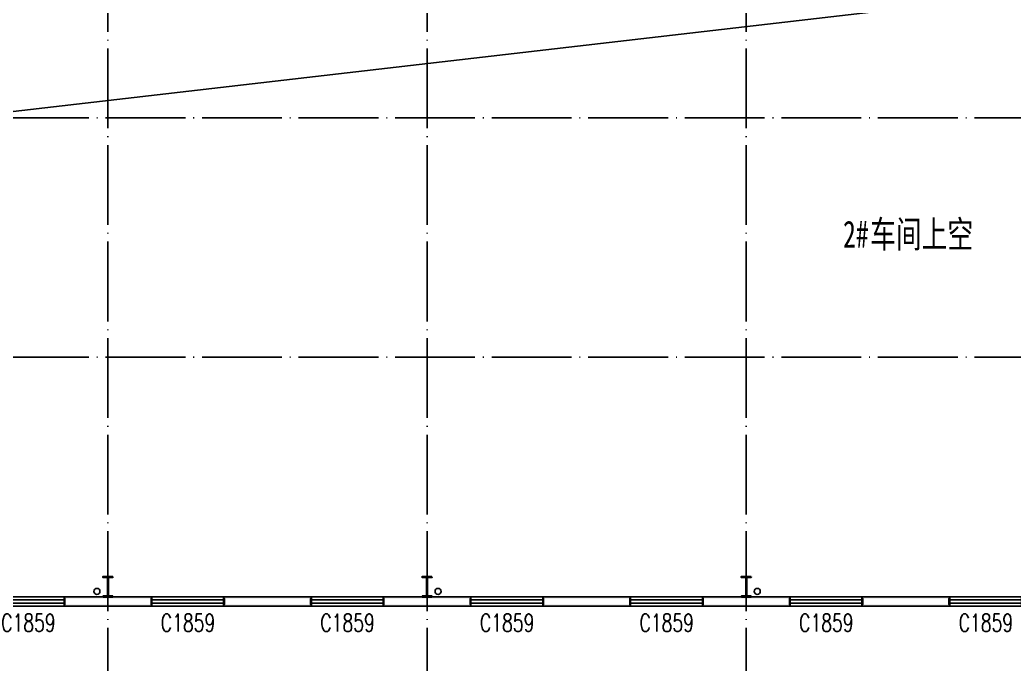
# Model space of a CAD drawing. Header units: millimetres. Extents: x 4279522 to 4437387, y 18981343 to 19528009.
# Drawn here: x 4360835 to 4385756, y 19281034 to 19297179 of the extents above; entities that cross this region are included whole.
import ezdxf

# ---------------------------------------------------------------- set-up
doc = ezdxf.new("R2010")
doc.units = ezdxf.units.MM
doc.header["$LTSCALE"] = 1000
doc.header["$MEASUREMENT"] = 0
doc.linetypes.add('DOTE', pattern=[2.42, 2, -0.2, 0.02, -0.2])
for name, color, linetype in [('DOTE', 250, 'DOTE'), ('GROUND', 150, 'Continuous'), ('PUB_TEXT', 7, 'Continuous'), ('PUB_WALL', 9, 'Continuous'), ('VPIPE-雨水', 4, 'Continuous'), ('WALL', 9, 'Continuous'), ('WINDOW', 140, 'Continuous'), ('WINDOW_TEXT', 7, 'Continuous')]:
    doc.layers.add(name, color=color, linetype=linetype)
doc.layers.add('Pkpm_柱子', color=3, linetype='Continuous', lineweight=35)
doc.styles.add('_TCH_WINDOW', font='SIMPLEX', dxfattribs={"height": 3.5, "bigfont": 'GBCBIG'})
doc.styles.add('HT', font='simhei.ttf', dxfattribs={"width": 0.7})

# ---------------------------------------------------------------- blocks, each defined once
blk = doc.blocks.new('$WINLIB2D$00000001')
for p, q in [((-0.5, 0.5), (0.5, 0.5)), ((-0.5, 0.5), (-0.5, -0.5)), ((0.5, -0.5), (0.5, 0.5)), ((0.5, 0.167), (-0.5, 0.167)), ((0.5, -0.167), (-0.5, -0.167)), ((-0.5, -0.5), (0.5, -0.5))]:
    blk.add_line(p, q)

msp = doc.modelspace()

# ---------------------------------------------------------------- hatches: boundary and pattern name
at = {"layer": 'Pkpm_柱子'}
for points in [[(4363162.2, 19283223.4), (4363162.2, 19283211.4), (4363047.2, 19283211.4), (4363047.2, 19282735.4), (4363162.2, 19282735.4), (4363162.2, 19282723.4), (4362922.2, 19282723.4), (4362922.2, 19282735.4), (4363037.2, 19282735.4), (4363037.2, 19283211.4), (4362922.2, 19283211.4), (4362922.2, 19283223.4)], [(4371162.2, 19283223.4), (4371162.2, 19283211.4), (4371047.2, 19283211.4), (4371047.2, 19282735.4), (4371162.2, 19282735.4), (4371162.2, 19282723.4), (4370922.2, 19282723.4), (4370922.2, 19282735.4), (4371037.2, 19282735.4), (4371037.2, 19283211.4), (4370922.2, 19283211.4), (4370922.2, 19283223.4)], [(4379162.2, 19283223.4), (4379162.2, 19283211.4), (4379047.2, 19283211.4), (4379047.2, 19282735.4), (4379162.2, 19282735.4), (4379162.2, 19282723.4), (4378922.2, 19282723.4), (4378922.2, 19282735.4), (4379037.2, 19282735.4), (4379037.2, 19283211.4), (4378922.2, 19283211.4), (4378922.2, 19283223.4)]]:
    msp.add_hatch(color=256, dxfattribs=at).paths.add_polyline_path(points)
at = {"layer": 'PUB_WALL'}
for points in [[(4364142.2, 19282723.4), (4361942.2, 19282723.4), (4361982.2, 19282683.4), (4364102.2, 19282683.4)], [(4361942.2, 19282723.4), (4361942.2, 19282483.4), (4361982.2, 19282523.4), (4361982.2, 19282683.4)], [(4364142.2, 19282483.4), (4364142.2, 19282723.4), (4364102.2, 19282683.4), (4364102.2, 19282523.4)], [(4368142.2, 19282723.4), (4365942.2, 19282723.4), (4365982.2, 19282683.4), (4368102.2, 19282683.4)], [(4365942.2, 19282723.4), (4365942.2, 19282483.4), (4365982.2, 19282523.4), (4365982.2, 19282683.4)], [(4368142.2, 19282483.4), (4368142.2, 19282723.4), (4368102.2, 19282683.4), (4368102.2, 19282523.4)], [(4372142.2, 19282723.4), (4369942.2, 19282723.4), (4369982.2, 19282683.4), (4372102.2, 19282683.4)], [(4369942.2, 19282723.4), (4369942.2, 19282483.4), (4369982.2, 19282523.4), (4369982.2, 19282683.4)], [(4372142.2, 19282483.4), (4372142.2, 19282723.4), (4372102.2, 19282683.4), (4372102.2, 19282523.4)], [(4376142.2, 19282723.4), (4373942.2, 19282723.4), (4373982.2, 19282683.4), (4376102.2, 19282683.4)], [(4373942.2, 19282723.4), (4373942.2, 19282483.4), (4373982.2, 19282523.4), (4373982.2, 19282683.4)], [(4376142.2, 19282483.4), (4376142.2, 19282723.4), (4376102.2, 19282683.4), (4376102.2, 19282523.4)], [(4380142.2, 19282723.4), (4377942.2, 19282723.4), (4377982.2, 19282683.4), (4380102.2, 19282683.4)], [(4377942.2, 19282723.4), (4377942.2, 19282483.4), (4377982.2, 19282523.4), (4377982.2, 19282683.4)], [(4380142.2, 19282483.4), (4380142.2, 19282723.4), (4380102.2, 19282683.4), (4380102.2, 19282523.4)], [(4384142.2, 19282723.4), (4381942.2, 19282723.4), (4381982.2, 19282683.4), (4384102.2, 19282683.4)], [(4381942.2, 19282723.4), (4381942.2, 19282483.4), (4381982.2, 19282523.4), (4381982.2, 19282683.4)], [(4384142.2, 19282483.4), (4384142.2, 19282723.4), (4384102.2, 19282683.4), (4384102.2, 19282523.4)], [(4361942.2, 19282483.4), (4364142.2, 19282483.4), (4364102.2, 19282523.4), (4361982.2, 19282523.4)], [(4365942.2, 19282483.4), (4368142.2, 19282483.4), (4368102.2, 19282523.4), (4365982.2, 19282523.4)], [(4369942.2, 19282483.4), (4372142.2, 19282483.4), (4372102.2, 19282523.4), (4369982.2, 19282523.4)], [(4373942.2, 19282483.4), (4376142.2, 19282483.4), (4376102.2, 19282523.4), (4373982.2, 19282523.4)], [(4377942.2, 19282483.4), (4380142.2, 19282483.4), (4380102.2, 19282523.4), (4377982.2, 19282523.4)], [(4381942.2, 19282483.4), (4384142.2, 19282483.4), (4384102.2, 19282523.4), (4381982.2, 19282523.4)]]:
    msp.add_hatch(color=256, dxfattribs=at).paths.add_polyline_path(points)

# ---------------------------------------------------------------- linework, layer by layer
at = {"layer": 'DOTE'}
for p, q in [((4363042.2, 19303723.4), (4363042.2, 19279723.4)), ((4371042.2, 19303723.4), (4371042.2, 19279723.4)), ((4379042.2, 19303723.4), (4379042.2, 19279723.4)), ((4346042.2, 19294723.4), (4414042.2, 19294723.4)), ((4346042.2, 19288723.4), (4414042.2, 19288723.4)), ((4346042.2, 19282723.4), (4414042.2, 19282723.4))]:
    msp.add_line(p, q, dxfattribs=at)
at = {"layer": 'GROUND'}
msp.add_lwpolyline([(4355042.2, 19282723.4), (4359291, 19294723.4), (4411042.2, 19300723.4)], dxfattribs=at)
at = {"layer": 'Pkpm_柱子'}
for points in [[(4363162.2, 19283223.4), (4363162.2, 19283211.4), (4363047.2, 19283211.4), (4363047.2, 19282735.4), (4363162.2, 19282735.4), (4363162.2, 19282723.4), (4362922.2, 19282723.4), (4362922.2, 19282735.4), (4363037.2, 19282735.4), (4363037.2, 19283211.4), (4362922.2, 19283211.4), (4362922.2, 19283223.4)], [(4371162.2, 19283223.4), (4371162.2, 19283211.4), (4371047.2, 19283211.4), (4371047.2, 19282735.4), (4371162.2, 19282735.4), (4371162.2, 19282723.4), (4370922.2, 19282723.4), (4370922.2, 19282735.4), (4371037.2, 19282735.4), (4371037.2, 19283211.4), (4370922.2, 19283211.4), (4370922.2, 19283223.4)], [(4379162.2, 19283223.4), (4379162.2, 19283211.4), (4379047.2, 19283211.4), (4379047.2, 19282735.4), (4379162.2, 19282735.4), (4379162.2, 19282723.4), (4378922.2, 19282723.4), (4378922.2, 19282735.4), (4379037.2, 19282735.4), (4379037.2, 19283211.4), (4378922.2, 19283211.4), (4378922.2, 19283223.4)]]:
    msp.add_lwpolyline(points, close=True, dxfattribs=at)
at = {"layer": 'VPIPE-雨水', "linetype": 'Continuous'}
for centre in [(4362766.9, 19282857.7), (4371317.5, 19282857.7), (4379317.5, 19282857.7)]:
    msp.add_circle(centre, 75, dxfattribs=at)
at = {"layer": 'WALL'}
for p, q in [((4364142.2, 19282723.4), (4361942.2, 19282723.4)), ((4361942.2, 19282723.4), (4361942.2, 19282483.4)), ((4364142.2, 19282483.4), (4364142.2, 19282723.4)), ((4368142.2, 19282723.4), (4365942.2, 19282723.4)), ((4365942.2, 19282723.4), (4365942.2, 19282483.4)), ((4368142.2, 19282483.4), (4368142.2, 19282723.4)), ((4372142.2, 19282723.4), (4369942.2, 19282723.4)), ((4369942.2, 19282723.4), (4369942.2, 19282483.4)), ((4372142.2, 19282483.4), (4372142.2, 19282723.4)), ((4376142.2, 19282723.4), (4373942.2, 19282723.4)), ((4373942.2, 19282723.4), (4373942.2, 19282483.4)), ((4376142.2, 19282483.4), (4376142.2, 19282723.4)), ((4380142.2, 19282723.4), (4377942.2, 19282723.4)), ((4377942.2, 19282723.4), (4377942.2, 19282483.4)), ((4380142.2, 19282483.4), (4380142.2, 19282723.4)), ((4384142.2, 19282723.4), (4381942.2, 19282723.4)), ((4381942.2, 19282723.4), (4381942.2, 19282483.4)), ((4384142.2, 19282483.4), (4384142.2, 19282723.4)), ((4361942.2, 19282483.4), (4364142.2, 19282483.4)), ((4365942.2, 19282483.4), (4368142.2, 19282483.4)), ((4369942.2, 19282483.4), (4372142.2, 19282483.4)), ((4373942.2, 19282483.4), (4376142.2, 19282483.4)), ((4377942.2, 19282483.4), (4380142.2, 19282483.4)), ((4381942.2, 19282483.4), (4384142.2, 19282483.4))]:
    msp.add_line(p, q, dxfattribs=at)

# ---------------------------------------------------------------- block references
at = {"layer": 'WINDOW'}
ref = msp.add_blockref('$WINLIB2D$00000001', (4361042.2, 19282603.4), dxfattribs=dict(at, xscale=-1800, yscale=240, zscale=-1800))
ref.add_attrib('A', 'C1859', (4360367.2, 19281847.8), dxfattribs={"layer": 'WINDOW_TEXT', "height": 446.25, "style": '_TCH_WINDOW', "width": 0.705882})
ref = msp.add_blockref('$WINLIB2D$00000001', (4365042.2, 19282603.4), dxfattribs=dict(at, xscale=1800, yscale=240, zscale=1800))
ref.add_attrib('A', 'C1859', (4364367.2, 19281847.8), dxfattribs={"layer": 'WINDOW_TEXT', "height": 446.25, "style": '_TCH_WINDOW', "width": 0.705882})
ref = msp.add_blockref('$WINLIB2D$00000001', (4369042.2, 19282603.4), dxfattribs=dict(at, xscale=1800, yscale=240, zscale=1800))
ref.add_attrib('A', 'C1859', (4368367.2, 19281847.8), dxfattribs={"layer": 'WINDOW_TEXT', "height": 446.25, "style": '_TCH_WINDOW', "width": 0.705882})
ref = msp.add_blockref('$WINLIB2D$00000001', (4373042.2, 19282603.4), dxfattribs=dict(at, xscale=-1800, yscale=240, zscale=-1800))
ref.add_attrib('A', 'C1859', (4372367.2, 19281847.8), dxfattribs={"layer": 'WINDOW_TEXT', "height": 446.25, "style": '_TCH_WINDOW', "width": 0.705882})
ref = msp.add_blockref('$WINLIB2D$00000001', (4377042.2, 19282603.4), dxfattribs=dict(at, xscale=-1800, yscale=240, zscale=-1800))
ref.add_attrib('A', 'C1859', (4376367.2, 19281847.8), dxfattribs={"layer": 'WINDOW_TEXT', "height": 446.25, "style": '_TCH_WINDOW', "width": 0.705882})
ref = msp.add_blockref('$WINLIB2D$00000001', (4381042.2, 19282603.4), dxfattribs=dict(at, xscale=-1800, yscale=240, zscale=-1800))
ref.add_attrib('A', 'C1859', (4380367.2, 19281847.8), dxfattribs={"layer": 'WINDOW_TEXT', "height": 446.25, "style": '_TCH_WINDOW', "width": 0.705882})
ref = msp.add_blockref('$WINLIB2D$00000001', (4385042.2, 19282603.4), dxfattribs=dict(at, xscale=-1800, yscale=240, zscale=-1800))
ref.add_attrib('A', 'C1859', (4384367.2, 19281847.8), dxfattribs={"layer": 'WINDOW_TEXT', "height": 446.25, "style": '_TCH_WINDOW', "width": 0.705882})

# ---------------------------------------------------------------- texts
at = {"layer": 'PUB_TEXT', "style": 'HT', "width": 0.7}
for s, p in [('车间上空', (4382147.4, 19291471.2)), ('2#', (4381466.9, 19291471.2))]:
    msp.add_text(s, height=675.95, dxfattribs=at).set_placement(p)

doc.saveas('drawing.dxf')
